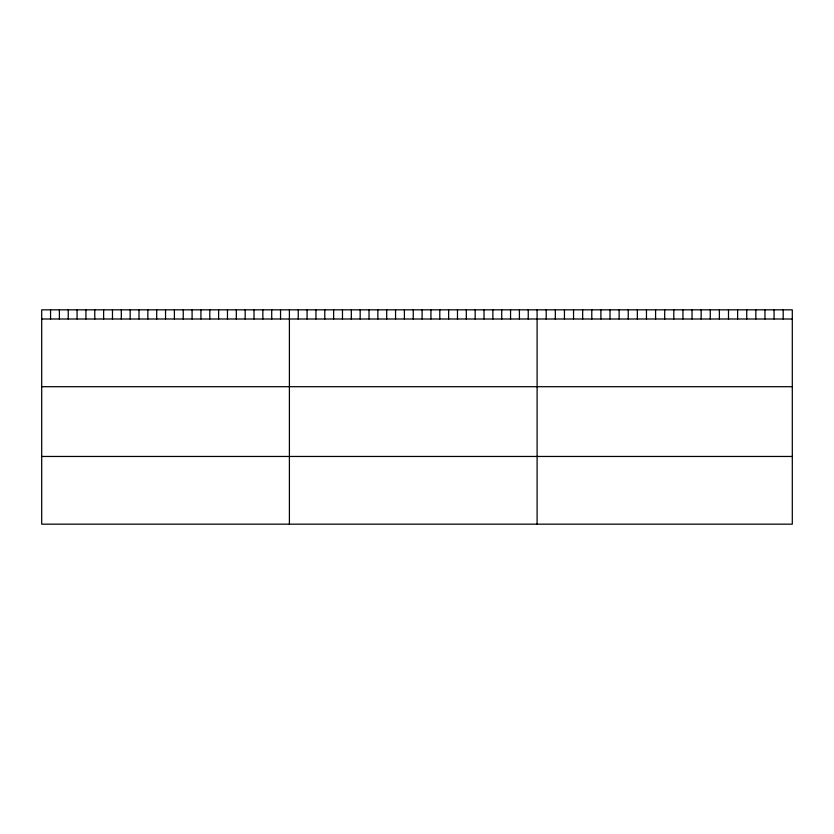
<?xml version="1.0" encoding="UTF-8"?>
<svg xmlns="http://www.w3.org/2000/svg" width="834" height="834" viewBox="0 0 834 834"><rect width="100%" height="100%" fill="white"/><g stroke="black" fill="none" stroke-linecap="round" stroke-linejoin="round"><path stroke-width="1.25" d="M792.3 318.995L792.3 524.169L41.7 524.169L41.7 309.831L792.3 309.831L792.3 318.995L41.7 318.995M41.7 386.705L792.3 386.705M41.7 456.459L792.3 456.459M783.189 309.831L783.189 318.995M774.067 309.831L774.067 318.995M764.955 309.831L764.955 318.995M755.844 309.831L755.844 318.995M746.732 309.831L746.732 318.995M737.61 309.831L737.61 318.995M728.499 309.831L728.499 318.995M719.388 309.831L719.388 318.995M710.266 309.831L710.266 318.995M701.154 309.831L701.154 318.995M692.043 309.831L692.043 318.995M682.931 309.831L682.931 318.995M673.809 309.831L673.809 318.995M664.698 309.831L664.698 318.995M655.587 309.831L655.587 318.995M646.465 309.831L646.465 318.995M637.353 309.831L637.353 318.995M628.242 309.831L628.242 318.995M619.13 309.831L619.13 318.995M610.008 309.831L610.008 318.995M600.897 309.831L600.897 318.995M591.786 309.831L591.786 318.995M582.664 309.831L582.664 318.995M573.552 309.831L573.552 318.995M564.441 309.831L564.441 318.995M555.329 309.831L555.329 318.995M546.207 309.831L546.207 318.995M537.096 309.831L537.096 524.169M528.245 309.831L528.245 318.995M519.405 309.831L519.405 318.995M510.554 309.831L510.554 318.995M501.714 309.831L501.714 318.995M492.863 309.831L492.863 318.995M484.022 309.831L484.022 318.995M475.171 309.831L475.171 318.995M466.321 309.831L466.321 318.995M457.48 309.831L457.48 318.995M448.629 309.831L448.629 318.995M439.789 309.831L439.789 318.995M430.938 309.831L430.938 318.995M422.098 309.831L422.098 318.995M413.247 309.831L413.247 318.995M404.396 309.831L404.396 318.995M395.556 309.831L395.556 318.995M386.705 309.831L386.705 318.995M377.865 309.831L377.865 318.995M369.014 309.831L369.014 318.995M360.173 309.831L360.173 318.995M351.322 309.831L351.322 318.995M342.472 309.831L342.472 318.995M333.631 309.831L333.631 318.995M324.78 309.831L324.78 318.995M315.94 309.831L315.94 318.995M307.089 309.831L307.089 318.995M298.249 309.831L298.249 318.995M289.398 309.831L289.398 524.169M280.547 309.831L280.547 318.995M271.707 309.831L271.707 318.995M262.856 309.831L262.856 318.995M254.016 309.831L254.016 318.995M245.165 309.831L245.165 318.995M236.324 309.831L236.324 318.995M227.473 309.831L227.473 318.995M218.623 309.831L218.623 318.995M209.782 309.831L209.782 318.995M200.931 309.831L200.931 318.995M192.091 309.831L192.091 318.995M183.24 309.831L183.24 318.995M174.4 309.831L174.4 318.995M165.549 309.831L165.549 318.995M156.698 309.831L156.698 318.995M147.858 309.831L147.858 318.995M139.007 309.831L139.007 318.995M130.167 309.831L130.167 318.995M121.316 309.831L121.316 318.995M112.475 309.831L112.475 318.995M103.624 309.831L103.624 318.995M94.774 309.831L94.774 318.995M85.933 309.831L85.933 318.995M77.082 309.831L77.082 318.995M68.242 309.831L68.242 318.995M59.391 309.831L59.391 318.995M50.551 309.831L50.551 318.995"/></g></svg>
